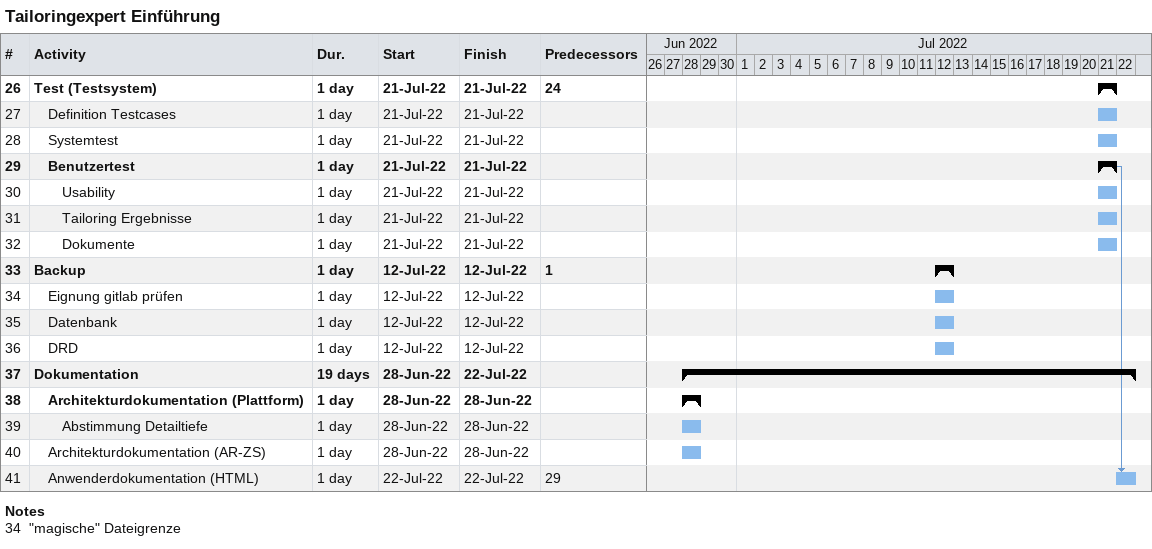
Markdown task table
Tailoringexpert Einführung

| ID | Level | Task | Duration | Start | Finish | Predecessors |
|---|---|---|---|---|---|---|
| 26 | 1 | **Test (Testsystem)** | 1d | 2022-07-21 | 2022-07-21 | 24 |
| 27 | 2 | Definition Testcases | 1d | 2022-07-21 | 2022-07-21 |  |
| 28 | 2 | Systemtest | 1d | 2022-07-21 | 2022-07-21 |  |
| 29 | 2 | **Benutzertest** | 1d | 2022-07-21 | 2022-07-21 |  |
| 30 | 3 | Usability | 1d | 2022-07-21 | 2022-07-21 |  |
| 31 | 3 | Tailoring Ergebnisse | 1d | 2022-07-21 | 2022-07-21 |  |
| 32 | 3 | Dokumente | 1d | 2022-07-21 | 2022-07-21 |  |
| 33 | 1 | **Backup** | 1d | 2022-07-12 | 2022-07-12 | 1 |
| 34 | 2 | Eignung gitlab prüfen | 1d | 2022-07-12 | 2022-07-12 |  |
| 35 | 2 | Datenbank | 1d | 2022-07-12 | 2022-07-12 |  |
| 36 | 2 | DRD | 1d | 2022-07-12 | 2022-07-12 |  |
| 37 | 1 | **Dokumentation** | 19d | 2022-06-28 | 2022-07-22 |  |
| 38 | 2 | **Architekturdokumentation (Plattform)** | 1d | 2022-06-28 | 2022-06-28 |  |
| 39 | 3 | Abstimmung Detailtiefe | 1d | 2022-06-28 | 2022-06-28 |  |
| 40 | 2 | Architekturdokumentation (AR-ZS) | 1d | 2022-06-28 | 2022-06-28 |  |
| 41 | 2 | Anwenderdokumentation (HTML) | 1d | 2022-07-22 | 2022-07-22 | 29 |

Notes
- 34: "magische" Dateigrenze
